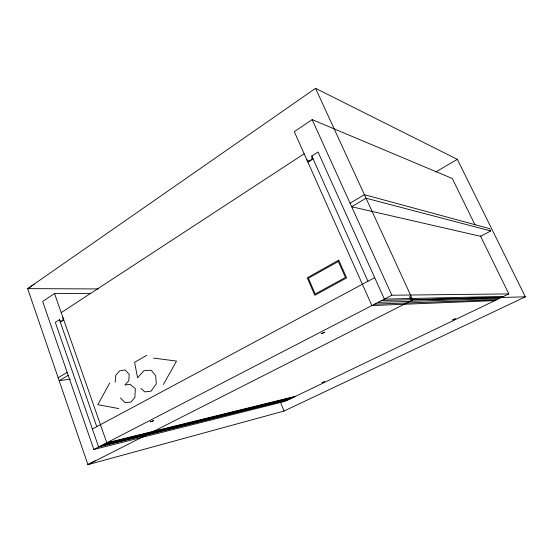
<?xml version="1.0" encoding="UTF-8"?>
<svg xmlns="http://www.w3.org/2000/svg" width="553" height="553" viewBox="0 0 553 553"><rect width="100%" height="100%" fill="white"/><g stroke="black" fill="none" stroke-linecap="round" stroke-linejoin="round"><path stroke-width="0.83" d="M115.204 382.234L115.736 375.342L119.731 370.821L125.192 369.95L129.174 374.34L128.828 380.747L124.86 385.006L130.107 384.273L135.333 388.669L134.891 397.434L131.013 402.01L125.151 402.722L120.43 398.015M109.694 382.966L97.846 404.699L118.854 408.591M163.391 384.487L176.538 361.081L153.54 358.095M27.65 288.638L315.542 88.335L457.338 159.34L525.35 296.83L284.055 411.038L87.927 464.665L27.65 288.638L98.386 288.929M27.705 288.797L34.258 284.242M90.754 293.373L54.512 293.484L42.671 301.468L93.844 449.499L285.065 401.34L508.843 293.906L480.377 235.813M475.062 224.974L452.292 178.501L312.148 119.628L294.293 131.676L371.893 305.56L494.88 300.604M61.217 312.625L304.157 153.782M62.904 317.45A2.661 1.922 88.4 0 1 62.019 320.982A2.661 1.922 88.4 0 1 59.448 319.689L55.321 322.364L98.621 447.024L288.929 399.487M306.645 159.354A3.29 2.82 -73.4 0 0 310.475 160.488A3.29 2.82 -73.4 0 0 311.795 156.022L318.016 151.978L384.363 299.097L503.624 296.408M60.284 322.102L63.747 319.862M307.897 162.153L313.046 158.822M58.162 377.747L67.183 372.363M350.09 203.241L364.413 194.677L489.633 228.652L490.781 230.967L480.619 236.311L351.68 206.746L366.038 198.209L490.781 230.967M68.206 375.321L59.171 380.692L70.293 379.192M435.743 171.962L457.338 159.34M146.78 355.316L134.607 362.284L137.559 377.837L143.842 370.676L151.211 370.22L155.718 375.784L156.278 383.879L150.976 391.206L144.775 391.911L141.001 388.427M92.365 429.004L374.699 277.668M93.844 449.499L391.842 295.233L508.843 293.906M87.865 464.485L95.157 460.787M87.927 464.665L412.773 299.899L525.35 296.83M102.879 444.875L292.129 397.932M100.577 446.064L290.36 398.803M295.516 396.321L106.798 442.794L54.512 293.484M105.008 443.72L293.989 397.04M374.72 304.157L496.781 299.691M378.224 302.339L499.186 298.516M381.625 300.521L501.654 297.327M315.542 88.335L412.773 299.899M312.148 119.628L391.842 295.233M311.795 156.022L367.959 281.283M280.482 402.238L284.055 411.038M59.448 319.689L96.761 426.646M452.845 319.855L455.23 318.818L452.845 319.855M321.279 333.653L324.777 332.284L321.279 333.653M150.416 421.821L153.589 420.688L150.416 421.821M322.109 382.676L324.258 381.805L322.109 382.676M338.747 260.117L307.274 277.813L314.795 295.302L346.62 277.91L338.747 260.117M338.332 261.451L308.415 278.249L315.196 293.996L345.411 277.461L338.332 261.451M409.856 296.733L410.914 299.291L409.856 296.733"/></g></svg>
